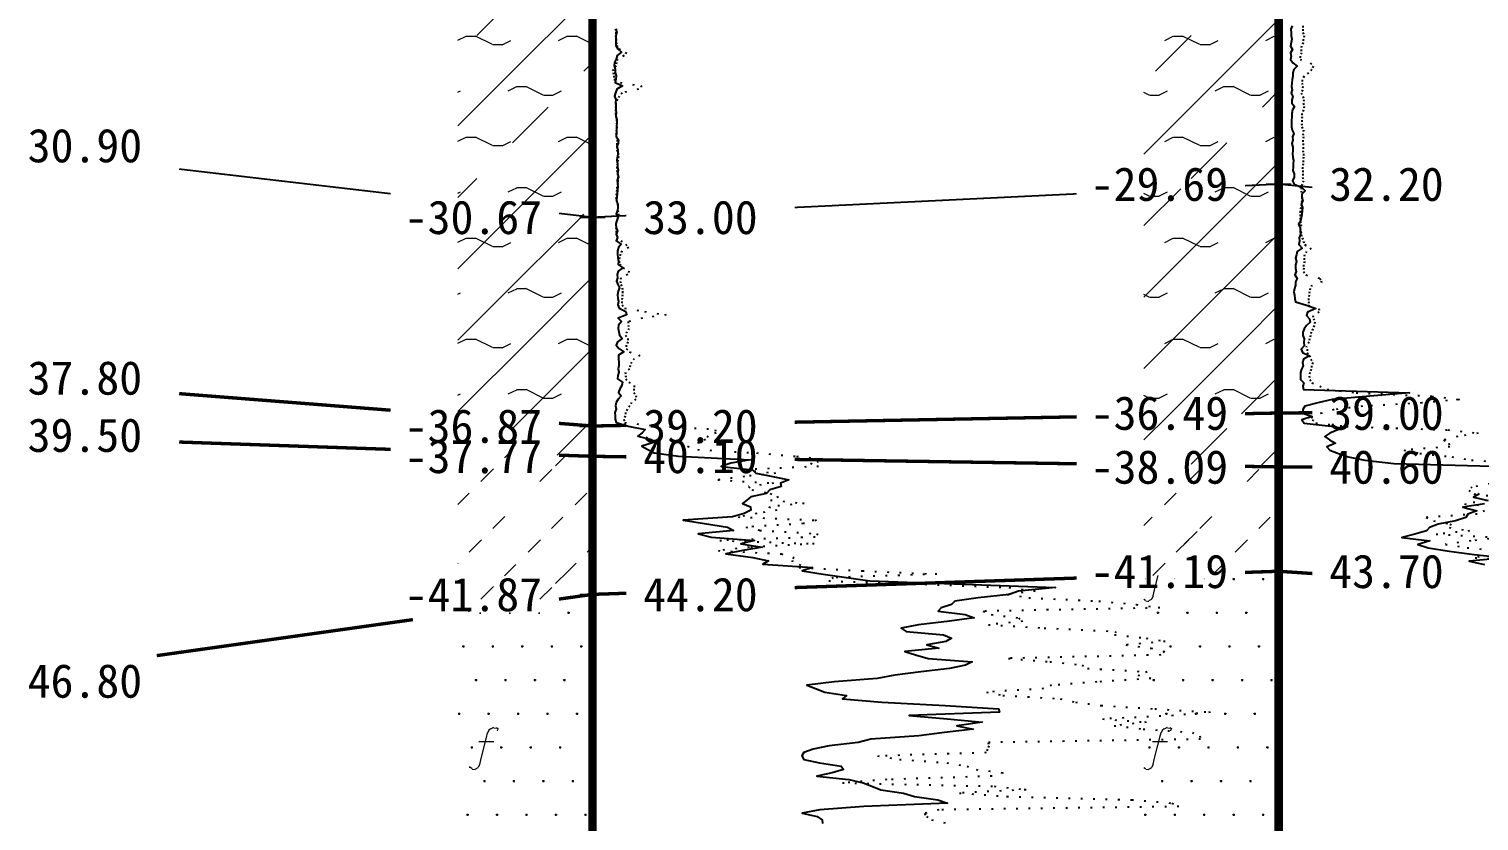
# Model space of a CAD drawing. Extents: x -37 to 3540, y -1485 to 297.
# Drawn here: x 3057.1 to 3143.2, y -181.4 to -134.3 of the extents above; entities that cross this region are included whole.
import ezdxf
from ezdxf.enums import TextEntityAlignment as Align

# ---------------------------------------------------------------- set-up
doc = ezdxf.new("R2010")
doc.units = 0
doc.linetypes.add('DOT', pattern=[6.35, 0, -6.35])
for name, color, linetype in [('CURVE', 200, 'CONTINUOUS'), ('HOLE', 41, 'CONTINUOUS'), ('STRATUM', 241, 'CONTINUOUS')]:
    doc.layers.add(name, color=color, linetype=linetype)
doc.layers.add('HATCH', color=7, linetype='CONTINUOUS', lineweight=13)
doc.styles.add('ST', font='')
doc.styles.get('ST').set_extended_font_data('SimSun')
pattern_1 = [(45, (2934.122, -297), (-4.24264, 4.24264), [10, 0]), (45, (2935.183, -300.182), (-2.12132, 6.36396), [3, -3]), (26.565, (2935.1963, -297.2536), (5.999823, 5.999812), [0.567, -12.849]), (0, (2934.6293, -297.2536), (0, 6), [0.567, -5.433]), (26.565, (2932.541, -297), (5.999823, 5.999812), [0.567, -12.849]), (0, (2933.048, -296.7464), (0, 6), [0.567, -5.433]), (153.435, (2934.6293, -297.2536), (-5.999818, -5e-06), [1.134, -12.2826]), (26.565, (2938.1963, -294.2536), (5.999823, 5.999812), [0.567, -12.849]), (0, (2937.6293, -294.2536), (0, 6), [0.567, -5.433]), (26.565, (2935.541, -294), (5.999823, 5.999812), [0.567, -12.849]), (0, (2936.048, -293.7464), (0, 6), [0.567, -5.433]), (153.435, (2937.6293, -294.2536), (-5.999818, -5e-06), [1.134, -12.2826])]
pattern_2 = [(45, (2934.1222, -297), (-2.12132, 2.12132), [10, 0]), (26.565, (2935.1963, -297.2536), (5.999823, 5.999812), [0.567, -12.849]), (0, (2934.6293, -297.2536), (0, 6), [0.567, -5.433]), (26.565, (2932.541, -297), (5.999823, 5.999812), [0.567, -12.849]), (0, (2933.048, -296.7464), (0, 6), [0.567, -5.433]), (153.435, (2934.6293, -297.2536), (-5.999818, -5e-06), [1.134, -12.2826]), (26.565, (2938.1963, -294.2536), (5.999823, 5.999812), [0.567, -12.849]), (0, (2937.6293, -294.2536), (0, 6), [0.567, -5.433]), (26.565, (2935.541, -294), (5.999823, 5.999812), [0.567, -12.849]), (0, (2936.048, -293.7464), (0, 6), [0.567, -5.433]), (153.435, (2937.6293, -294.2536), (-5.999818, -5e-06), [1.134, -12.2826])]
pattern_3 = [(45, (2934.122, -297), (-4.24264, 4.24264), [10, 0]), (45, (2935.183, -300.182), (-2.12132, 6.36396), [3, -3])]
pattern_4 = [(45, (2934.122, -297), (-6e-07, 6.99998), [0.9473, -8.9522]), (45, (2935.522, -295.6), (-6e-07, 6.99998), [0.9869, -8.9126]), (45, (2936.922, -294.2), (-6e-07, 6.99998), [1.06018, -8.83931]), (45, (2938.322, -292.8), (-6e-07, 6.99998), [0.94918, -8.95032]), (45, (2939.722, -291.4), (-6e-07, 6.99998), [1.0365, -8.863]), (45, (2937.622, -297), (-6e-07, 6.99998), [1.01335, -8.88615]), (45, (2939.022, -295.6), (-6e-07, 6.99998), [1.07896, -12.12037]), (45, (2940.422, -294.2), (-6e-07, 6.99998), [0.99882, -8.90067]), (45, (2934.822, -292.8), (-4e-07, 6.99998), [1.05533, -8.84416]), (45, (2936.222, -291.4), (-4e-07, 6.99998), [1.0365, -8.863])]
pattern_5 = [(82.875, (2933.2876, -298.206), (0.000369, 10.0001764), [0.0893, -80.5337]), (143.13, (2933.3886, -298.2818), (-29.999964, 20.000054), [0.12627, -49.87373]), (172.875, (2933.5658, -298.304), (-70.0002457, 9.9996603), [0.17857, -80.44443]), (206.565, (2933.7443, -298.2147), (-9.999705, -9.99969), [0.19954, -22.16046]), (243.435, (2933.8335, -298.0363), (9e-06, -9.9997), [0.19954, -22.16146]), (255.964, (2933.9228, -297.679), (-0.0002, -9.999501), [0.36813, -40.86287]), (255.964, (2934.2328, -296.439), (-0.0002, -9.999501), [1.27838, -39.95262]), (255.964, (2934.3013, -296.165), (-0.0002, -9.999501), [0.28235, -40.94865]), (216.87, (2934.4916, -295.9108), (-9.999982, -10.000018), [0.12627, -49.87373]), (243.435, (2934.3906, -295.9865), (9e-06, -9.9997), [0.19954, -22.16146]), (206.565, (2934.67, -295.8215), (-9.999705, -9.99969), [0.19954, -22.16046]), (172.875, (2934.8472, -295.8437), (-70.0002457, 9.9996603), [0.17857, -80.44443]), (143.13, (2934.9482, -295.9194), (-29.999964, 20.000054), [0.12627, -49.87373]), (82.875, (2934.9372, -296.008), (0.000369, 10.0001764), [0.0893, -80.5337]), (0, (2933.792, -296.66), (0, 10), [0.89286, -9.10714]), (0, (2934.1472, -297), (1, 2), [0, -1.75]), (0, (2934.1222, -296.975), (1, 2), [0, -1.75]), (0, (2934.1222, -297), (1, 2), [0, -1.75]), (0, (2934.0972, -297), (1, 2), [0, -1.75]), (0, (2934.1222, -297.025), (1, 2), [0, -1.75])]

msp = doc.modelspace()

# ---------------------------------------------------------------- hatches: boundary and pattern name
at = {"layer": 'HATCH'}
h = msp.add_hatch(dxfattribs=at)
h.set_pattern_fill('YNFNT', color=251, style=0)
h.set_pattern_definition(pattern_1)
h.paths.add_polyline_path([(3090.559, -119.904), (3082.559, -119.234), (3082.559, -144.571), (3090.559, -145.504)])
h.paths.add_polyline_path([(3078.489, -146.993), (3088.048, -146.993), (3088.048, -144.06), (3078.489, -144.06)], flags=9)
h.paths.add_polyline_path([(3078.489, -121.393), (3088.048, -121.393), (3088.048, -118.46), (3078.489, -118.46)], flags=9)
h = msp.add_hatch(dxfattribs=at)
h.set_pattern_fill('YNFNT', color=251, style=0)
h.set_pattern_definition(pattern_1)
h.paths.add_polyline_path([(3131.304, -120.332), (3123.304, -120.248), (3123.304, -143.919), (3131.304, -143.532)])
h.paths.add_polyline_path([(3119.235, -145.021), (3128.793, -145.021), (3128.793, -142.088), (3119.235, -142.088)], flags=9)
h.paths.add_polyline_path([(3119.235, -121.821), (3128.793, -121.821), (3128.793, -118.888), (3119.235, -118.888)], flags=9)
h = msp.add_hatch(dxfattribs=at)
h.set_pattern_fill('YNNT', color=251, style=0)
h.set_pattern_definition(pattern_2)
h.paths.add_polyline_path([(3131.304, -143.532), (3123.304, -143.919), (3123.304, -157.284), (3131.304, -157.132)])
h.paths.add_polyline_path([(3119.235, -158.621), (3128.793, -158.621), (3128.793, -155.688), (3119.235, -155.688)], flags=9)
h.paths.add_polyline_path([(3119.235, -145.021), (3128.793, -145.021), (3128.793, -142.088), (3119.235, -142.088)], flags=9)
h = msp.add_hatch(dxfattribs=at)
h.set_pattern_fill('YNNT', color=251, style=0)
h.set_pattern_definition(pattern_2)
h.paths.add_polyline_path([(3090.559, -145.504), (3082.559, -144.571), (3082.559, -157.278), (3090.559, -157.904)])
h.paths.add_polyline_path([(3078.489, -159.393), (3088.048, -159.393), (3088.048, -156.46), (3078.489, -156.46)], flags=9)
h.paths.add_polyline_path([(3078.489, -146.993), (3088.048, -146.993), (3088.048, -144.06), (3078.489, -144.06)], flags=9)
h = msp.add_hatch(dxfattribs=at)
h.set_pattern_fill('FZNT', color=32, style=0)
h.set_pattern_definition(pattern_3)
h.paths.add_polyline_path([(3131.304, -157.132), (3123.304, -157.284), (3123.304, -160.209), (3131.304, -160.332)])
h.paths.add_polyline_path([(3119.235, -161.821), (3128.793, -161.821), (3128.793, -158.888), (3119.235, -158.888)], flags=9)
h.paths.add_polyline_path([(3119.235, -158.621), (3128.793, -158.621), (3128.793, -155.688), (3119.235, -155.688)], flags=9)
h = msp.add_hatch(dxfattribs=at)
h.set_pattern_fill('FZNT', color=32, style=0)
h.set_pattern_definition(pattern_3)
h.paths.add_polyline_path([(3090.559, -157.904), (3082.559, -157.278), (3082.559, -159.428), (3090.559, -159.704)])
h.paths.add_polyline_path([(3078.489, -161.193), (3088.048, -161.193), (3088.048, -158.26), (3078.489, -158.26)], flags=9)
h.paths.add_polyline_path([(3078.489, -159.393), (3088.048, -159.393), (3088.048, -156.46), (3078.489, -156.46)], flags=9)
h = msp.add_hatch(dxfattribs=at)
h.set_pattern_fill('NZFT', color=52, style=0)
h.set_pattern_definition(pattern_4)
h.paths.add_polyline_path([(3090.559, -159.704), (3082.559, -159.428), (3082.559, -169.028), (3090.559, -167.904)])
h.paths.add_polyline_path([(3078.489, -169.393), (3088.048, -169.393), (3088.048, -166.46), (3078.489, -166.46)], flags=9)
h.paths.add_polyline_path([(3078.489, -161.193), (3088.048, -161.193), (3088.048, -158.26), (3078.489, -158.26)], flags=9)
h = msp.add_hatch(dxfattribs=at)
h.set_pattern_fill('NZFT', color=52, style=0)
h.set_pattern_definition(pattern_4)
h.paths.add_polyline_path([(3131.304, -160.332), (3123.304, -160.209), (3123.304, -166.801), (3131.304, -166.532)])
h.paths.add_polyline_path([(3119.235, -168.021), (3128.793, -168.021), (3128.793, -165.088), (3119.235, -165.088)], flags=9)
h.paths.add_polyline_path([(3119.235, -161.821), (3128.793, -161.821), (3128.793, -158.888), (3119.235, -158.888)], flags=9)
h = msp.add_hatch(dxfattribs=at)
h.set_pattern_fill('FS', color=142, style=0)
h.set_pattern_definition(pattern_5)
h.paths.add_polyline_path([(3131.304, -166.532), (3123.304, -166.801), (3123.304, -190.508), (3131.304, -189.532)])
h.paths.add_polyline_path([(3119.235, -191.021), (3128.793, -191.021), (3128.793, -188.088), (3119.235, -188.088)], flags=9)
h.paths.add_polyline_path([(3119.235, -168.021), (3128.793, -168.021), (3128.793, -165.088), (3119.235, -165.088)], flags=9)
h = msp.add_hatch(dxfattribs=at)
h.set_pattern_fill('FS', color=142, style=0)
h.set_pattern_definition(pattern_5)
h.paths.add_polyline_path([(3090.559, -167.904), (3082.559, -169.028), (3082.559, -194.315), (3090.559, -194.504)])
h.paths.add_polyline_path([(3078.492, -195.99), (3088.045, -195.99), (3088.045, -193.074), (3078.492, -193.074)], flags=9)
h.paths.add_polyline_path([(3078.489, -169.393), (3088.048, -169.393), (3088.048, -166.46), (3078.489, -166.46)], flags=9)

# ---------------------------------------------------------------- linework, layer by layer
at = {"layer": 'CURVE', "color": 100, "linetype": 'DOT', "ltscale": 0.1}
for points in [[(3091.959, -134.304), (3091.939, -134.504), (3091.919, -134.704), (3091.949, -134.904), (3091.949, -135.104), (3091.989, -135.304), (3092.119, -135.504), (3092.559, -135.704), (3092.429, -135.904), (3092.029, -136.104), (3091.969, -136.304), (3091.949, -136.504), (3091.769, -136.704), (3091.779, -136.904), (3091.819, -137.104), (3091.809, -137.304), (3092.199, -137.504), (3093.479, -137.704), (3093.289, -137.904), (3092.309, -138.104), (3092.129, -138.304), (3092.059, -138.504), (3091.929, -138.704), (3091.929, -138.904), (3091.909, -139.104), (3091.909, -139.304), (3091.929, -139.504), (3091.969, -139.704), (3091.979, -139.904), (3091.999, -140.104), (3091.979, -140.304), (3091.939, -140.504), (3091.969, -140.704), (3092.019, -140.904), (3091.999, -141.104), (3091.999, -141.304), (3091.999, -141.504), (3092.079, -141.704), (3092.089, -141.904), (3092.059, -142.104), (3092.029, -142.304), (3091.999, -142.504), (3091.999, -142.704), (3092.039, -142.904), (3092.049, -143.104), (3092.049, -143.304), (3092.059, -143.504), (3091.999, -143.704), (3091.999, -143.904), (3091.969, -144.104), (3091.939, -144.304), (3091.959, -144.504), (3092.059, -144.704), (3092.059, -144.904), (3092.039, -145.104), (3092.099, -145.304), (3092.079, -145.504), (3091.989, -145.704), (3091.939, -145.904), (3091.939, -146.104), (3091.959, -146.304), (3091.969, -146.504), (3091.989, -146.704), (3092.229, -146.904), (3092.519, -147.104), (3092.709, -147.304), (3092.299, -147.504), (3092.209, -147.704), (3092.159, -147.904), (3092.129, -148.104), (3092.159, -148.304), (3092.369, -148.504), (3092.719, -148.704), (3092.649, -148.904), (3092.239, -149.104), (3092.189, -149.304), (3092.239, -149.504), (3092.309, -149.704), (3092.339, -149.904), (3092.329, -150.104), (3092.309, -150.304), (3092.289, -150.504), (3092.319, -150.704), (3092.459, -150.904), (3093.649, -151.104), (3094.919, -151.304), (3093.529, -151.504), (3092.669, -151.704), (3092.679, -151.904), (3092.719, -152.104), (3092.599, -152.304), (3092.509, -152.504), (3092.649, -152.704), (3092.649, -152.904), (3092.559, -153.104), (3092.559, -153.304), (3092.749, -153.504), (3093.369, -153.704), (3093.029, -153.904), (3092.859, -154.104), (3092.789, -154.304), (3092.759, -154.504), (3092.489, -154.704), (3092.519, -154.904), (3092.529, -155.104), (3092.709, -155.304), (3093.029, -155.504), (3093.009, -155.704), (3093.009, -155.904), (3093.139, -156.104), (3093.119, -156.304), (3092.869, -156.504), (3092.769, -156.704), (3092.609, -156.904), (3092.519, -157.104), (3092.489, -157.304), (3092.409, -157.504), (3092.449, -157.704), (3094.399, -157.904), (3097.839, -158.104), (3097.889, -158.304), (3097.429, -158.504), (3097.269, -158.704), (3096.889, -158.904), (3096.189, -159.104), (3096.779, -159.304), (3100.299, -159.504), (3102.669, -159.704), (3104.689, -159.904), (3103.509, -160.104), (3103.979, -160.304), (3099.429, -160.504), (3101.429, -160.704), (3099.579, -160.904), (3097.989, -161.104), (3101.299, -161.304), (3099.819, -161.504), (3100.019, -161.704), (3101.109, -161.904), (3101.589, -162.104), (3101.129, -162.304), (3103.119, -162.504), (3101.029, -162.704), (3101.509, -162.904), (3100.309, -163.104), (3099.199, -163.304), (3103.849, -163.504), (3103.059, -163.704), (3099.659, -163.904), (3100.489, -164.104), (3103.939, -164.304), (3103.769, -164.504), (3098.119, -164.704), (3103.719, -164.904), (3099.849, -165.104), (3098.019, -165.304), (3101.769, -165.504), (3102.509, -165.704), (3102.379, -165.904), (3102.879, -166.104), (3102.829, -166.304), (3106.589, -166.504), (3110.999, -166.704), (3104.849, -166.904), (3104.589, -167.104), (3110.299, -167.304), (3115.279, -167.504), (3116.839, -167.704), (3115.179, -167.904), (3116.469, -168.104), (3120.629, -168.304), (3122.849, -168.504), (3124.239, -168.704), (3113.759, -168.904), (3114.239, -169.104), (3115.849, -169.304), (3116.089, -169.504), (3114.069, -169.704), (3117.379, -169.904), (3121.639, -170.104), (3121.549, -170.304), (3123.439, -170.504), (3124.569, -170.704), (3122.219, -170.904), (3123.709, -171.104), (3124.519, -171.304), (3124.299, -171.504), (3115.259, -171.704), (3117.709, -171.904), (3119.629, -172.104), (3119.959, -172.304), (3123.489, -172.504), (3122.939, -172.704), (3123.709, -172.904), (3120.509, -173.104), (3117.819, -173.304), (3117.339, -173.504), (3113.949, -173.704), (3114.929, -173.904), (3118.319, -174.104), (3119.239, -174.304), (3120.759, -174.504), (3123.949, -174.704), (3127.239, -174.904), (3125.049, -175.104), (3120.849, -175.304), (3123.439, -175.504), (3121.539, -175.704), (3123.249, -175.904), (3126.179, -176.104), (3126.629, -176.304), (3126.659, -176.504), (3114.059, -176.704), (3114.089, -176.904), (3114.019, -177.104), (3113.929, -177.304), (3107.479, -177.504), (3108.789, -177.704), (3111.589, -177.904), (3112.799, -178.104), (3113.339, -178.304), (3114.949, -178.504), (3114.279, -178.704), (3108.029, -178.904), (3105.399, -179.104), (3114.409, -179.304), (3116.299, -179.504), (3112.339, -179.704), (3115.149, -179.904), (3122.589, -180.104), (3124.969, -180.304), (3125.369, -180.504), (3111.119, -180.704), (3110.279, -180.904), (3110.389, -181.104), (3110.679, -181.304), (3111.649, -181.504)], [(3132.734, -134.132), (3132.744, -134.332), (3132.744, -134.532), (3132.814, -134.732), (3132.764, -134.932), (3132.764, -135.132), (3132.654, -135.332), (3132.644, -135.532), (3132.654, -135.732), (3132.584, -135.932), (3132.574, -136.132), (3133.184, -136.332), (3133.354, -136.532), (3133.284, -136.732), (3133.074, -136.932), (3132.814, -137.132), (3132.704, -137.332), (3132.684, -137.532), (3132.744, -137.732), (3132.714, -137.932), (3132.634, -138.132), (3132.744, -138.332), (3132.804, -138.532), (3132.764, -138.732), (3132.824, -138.932), (3132.774, -139.132), (3132.684, -139.332), (3132.694, -139.532), (3132.684, -139.732), (3132.664, -139.932), (3132.684, -140.132), (3132.774, -140.332), (3132.744, -140.532), (3132.774, -140.732), (3132.744, -140.932), (3132.754, -141.132), (3132.764, -141.332), (3132.744, -141.532), (3132.774, -141.732), (3132.774, -141.932), (3132.754, -142.132), (3132.764, -142.332), (3132.724, -142.532), (3132.734, -142.732), (3132.744, -142.932), (3132.724, -143.132), (3132.774, -143.332), (3132.694, -143.532), (3132.634, -143.732), (3132.644, -143.932), (3132.674, -144.132), (3132.694, -144.332), (3132.684, -144.532), (3132.654, -144.732), (3132.614, -144.932), (3132.584, -145.132), (3132.574, -145.332), (3132.584, -145.532), (3132.584, -145.732), (3132.634, -145.932), (3132.574, -146.132), (3132.624, -146.332), (3132.644, -146.532), (3132.694, -146.732), (3132.774, -146.932), (3132.844, -147.132), (3133.244, -147.332), (3132.964, -147.532), (3132.834, -147.732), (3132.814, -147.932), (3132.844, -148.132), (3132.774, -148.332), (3132.794, -148.532), (3132.784, -148.732), (3132.924, -148.932), (3133.754, -149.132), (3133.884, -149.332), (3133.274, -149.532), (3133.174, -149.732), (3133.134, -149.932), (3133.114, -150.132), (3133.074, -150.332), (3133.094, -150.532), (3133.064, -150.732), (3133.694, -150.932), (3133.714, -151.132), (3133.334, -151.332), (3133.364, -151.532), (3133.454, -151.732), (3133.404, -151.932), (3133.324, -152.132), (3133.244, -152.332), (3133.204, -152.532), (3133.134, -152.732), (3133.114, -152.932), (3132.934, -153.132), (3133.004, -153.332), (3133.004, -153.532), (3133.134, -153.732), (3133.224, -153.932), (3133.334, -154.132), (3133.264, -154.332), (3133.234, -154.532), (3133.164, -154.732), (3133.114, -154.932), (3133.154, -155.132), (3133.274, -155.332), (3133.744, -155.532), (3134.184, -155.732), (3135.904, -155.932), (3140.384, -156.132), (3142.044, -156.332), (3139.804, -156.532), (3136.284, -156.732), (3134.604, -156.932), (3133.874, -157.132), (3133.264, -157.332), (3133.294, -157.532), (3133.504, -157.732), (3135.334, -157.932), (3141.344, -158.132), (3143.154, -158.332), (3141.944, -158.532), (3141.104, -158.732), (3141.404, -158.932), (3141.464, -159.132), (3138.744, -159.332), (3139.694, -159.532), (3141.584, -159.732), (3142.754, -159.932), (3145.744, -160.132)], [(3143.844, -161.332), (3142.784, -161.532), (3142.594, -161.732), (3142.894, -161.932), (3144.454, -162.132)], [(3143.684, -162.332), (3142.344, -162.532), (3144.894, -162.732)], [(3143.534, -162.932), (3143.094, -163.132), (3140.074, -163.332), (3140.504, -163.532), (3141.544, -163.732), (3141.434, -163.932), (3142.634, -164.132), (3140.654, -164.332), (3144.524, -164.532), (3142.714, -164.732), (3141.204, -164.932), (3142.504, -165.132), (3144.594, -165.332)], [(3143.934, -165.532), (3142.974, -165.732), (3146.524, -165.932)]]:
    msp.add_lwpolyline(points, dxfattribs=at)
at = {"layer": 'CURVE', "color": 30, "linetype": 'Continuous'}
for points in [[(3091.899, -134.304), (3091.989, -134.504), (3091.929, -134.704), (3091.929, -134.904), (3091.929, -135.104), (3091.939, -135.304), (3092.049, -135.504), (3092.279, -135.704), (3092.019, -135.904), (3091.949, -136.104), (3091.859, -136.304), (3091.829, -136.504), (3091.889, -136.704), (3091.889, -136.904), (3091.959, -137.104), (3091.929, -137.304), (3091.899, -137.504), (3092.329, -137.704), (3091.989, -137.904), (3091.909, -138.104), (3091.859, -138.304), (3091.929, -138.504), (3091.909, -138.704), (3091.929, -138.904), (3091.939, -139.104), (3091.959, -139.304), (3091.939, -139.504), (3091.989, -139.704), (3091.989, -139.904), (3091.969, -140.104), (3091.979, -140.304), (3091.979, -140.504), (3091.959, -140.704), (3092.089, -140.904), (3092.079, -141.104), (3091.999, -141.304), (3092.059, -141.504), (3092.049, -141.704), (3092.029, -141.904), (3091.999, -142.104), (3092.029, -142.304), (3092.039, -142.504), (3092.069, -142.704), (3092.029, -142.904), (3092.089, -143.104), (3092.019, -143.304), (3092.029, -143.504), (3092.059, -143.704), (3092.039, -143.904), (3092.019, -144.104), (3091.989, -144.304), (3091.979, -144.504), (3092.029, -144.704), (3092.049, -144.904), (3092.029, -145.104), (3091.959, -145.304), (3092.059, -145.504), (3091.999, -145.704), (3091.939, -145.904), (3091.949, -146.104), (3092.029, -146.304), (3091.959, -146.504), (3092.039, -146.704), (3091.949, -146.904), (3092.259, -147.104), (3092.089, -147.304), (3092.029, -147.504), (3092.029, -147.704), (3092.049, -147.904), (3092.099, -148.104), (3092.069, -148.304), (3092.359, -148.504), (3092.069, -148.704), (3092.019, -148.904), (3092.029, -149.104), (3091.979, -149.304), (3092.049, -149.504), (3092.149, -149.704), (3092.069, -149.904), (3092.029, -150.104), (3092.049, -150.304), (3092.089, -150.504), (3092.049, -150.704), (3092.129, -150.904), (3092.539, -151.104), (3092.579, -151.304), (3092.079, -151.504), (3092.279, -151.704), (3092.089, -151.904), (3092.069, -152.104), (3092.119, -152.304), (3092.149, -152.504), (3092.309, -152.704), (3092.039, -152.904), (3091.959, -153.104), (3092.109, -153.304), (3092.419, -153.504), (3092.089, -153.704), (3092.089, -153.904), (3092.119, -154.104), (3092.119, -154.304), (3092.079, -154.504), (3092.109, -154.704), (3092.059, -154.904), (3092.029, -155.104), (3092.339, -155.304), (3092.289, -155.504), (3092.179, -155.704), (3092.099, -155.904), (3092.249, -156.104), (3092.079, -156.304), (3091.949, -156.504), (3091.909, -156.704), (3091.959, -156.904), (3091.869, -157.104), (3091.889, -157.304), (3091.889, -157.504), (3091.959, -157.704), (3092.679, -157.904), (3093.679, -158.104), (3093.499, -158.304), (3093.239, -158.504), (3094.049, -158.704), (3094.109, -158.904), (3093.479, -159.104), (3093.839, -159.304), (3094.209, -159.504), (3095.659, -159.704), (3099.919, -159.904), (3098.759, -160.104), (3098.199, -160.304), (3100.049, -160.504), (3100.249, -160.704), (3101.259, -160.904), (3102.209, -161.104), (3101.709, -161.304), (3101.749, -161.504), (3101.089, -161.704), (3100.889, -161.904), (3099.949, -162.104), (3099.719, -162.304), (3099.469, -162.504), (3099.929, -162.704), (3099.959, -162.904), (3099.569, -163.104), (3098.869, -163.304), (3095.929, -163.504), (3097.209, -163.704), (3098.579, -163.904), (3098.919, -164.104), (3096.819, -164.304), (3097.609, -164.504), (3100.179, -164.704), (3099.359, -164.904), (3100.619, -165.104), (3099.479, -165.304), (3098.469, -165.504), (3100.069, -165.704), (3100.999, -165.904), (3100.669, -166.104), (3103.619, -166.304), (3103.009, -166.504), (3104.259, -166.704), (3105.639, -166.904), (3107.019, -167.104), (3112.559, -167.304), (3118.059, -167.504), (3115.859, -167.704), (3115.299, -167.904), (3113.449, -168.104), (3112.079, -168.304), (3111.879, -168.504), (3111.269, -168.704), (3111.089, -168.904), (3112.679, -169.104), (3113.229, -169.304), (3111.759, -169.504), (3109.919, -169.704), (3108.879, -169.904), (3109.189, -170.104), (3111.399, -170.304), (3111.879, -170.504), (3111.529, -170.704), (3110.399, -170.904), (3111.119, -171.104), (3109.099, -171.304), (3109.729, -171.504), (3110.479, -171.704), (3113.109, -171.904), (3112.699, -172.104), (3111.759, -172.304), (3110.059, -172.504), (3108.499, -172.704), (3107.449, -172.904), (3104.909, -173.104), (3103.279, -173.304), (3103.799, -173.504), (3104.359, -173.704), (3105.629, -173.904), (3105.409, -174.104), (3107.739, -174.304), (3111.499, -174.504), (3114.659, -174.704), (3114.729, -174.904), (3109.359, -175.104), (3111.609, -175.304), (3113.699, -175.504), (3112.199, -175.704), (3113.159, -175.904), (3111.449, -176.104), (3109.939, -176.304), (3107.089, -176.504), (3106.339, -176.704), (3104.609, -176.904), (3103.649, -177.104), (3103.099, -177.304), (3102.979, -177.504), (3103.099, -177.704), (3104.029, -177.904), (3105.319, -178.104), (3105.469, -178.304), (3104.779, -178.504), (3103.879, -178.704), (3105.769, -178.904), (3106.619, -179.104), (3107.149, -179.304), (3107.669, -179.504), (3109.019, -179.704), (3109.669, -179.904), (3111.059, -180.104), (3111.639, -180.304), (3106.669, -180.504), (3104.049, -180.704), (3102.999, -180.904), (3103.899, -181.104), (3104.199, -181.304), (3104.209, -181.504)], [(3132.114, -134.132), (3132.034, -134.332), (3132.054, -134.532), (3132.054, -134.732), (3132.094, -134.932), (3132.054, -135.132), (3132.004, -135.332), (3132.124, -135.532), (3132.004, -135.732), (3132.054, -135.932), (3132.014, -136.132), (3132.144, -136.332), (3132.404, -136.532), (3132.204, -136.732), (3132.154, -136.932), (3132.144, -137.132), (3132.114, -137.332), (3132.084, -137.532), (3132.074, -137.732), (3132.104, -137.932), (3132.054, -138.132), (3132.154, -138.332), (3132.084, -138.532), (3132.084, -138.732), (3132.254, -138.932), (3132.134, -139.132), (3132.084, -139.332), (3132.094, -139.532), (3132.074, -139.732), (3132.064, -139.932), (3132.074, -140.132), (3132.104, -140.332), (3132.204, -140.532), (3132.124, -140.732), (3132.144, -140.932), (3132.094, -141.132), (3132.144, -141.332), (3132.144, -141.532), (3132.124, -141.732), (3132.144, -141.932), (3132.184, -142.132), (3132.164, -142.332), (3132.174, -142.532), (3132.144, -142.732), (3132.234, -142.932), (3132.234, -143.132), (3132.124, -143.332), (3132.224, -143.532), (3132.684, -143.732), (3132.884, -143.932), (3132.684, -144.132), (3132.684, -144.332), (3132.744, -144.532), (3132.644, -144.732), (3132.724, -144.932), (3132.694, -145.132), (3132.674, -145.332), (3132.634, -145.532), (3132.604, -145.732), (3132.484, -145.932), (3132.584, -146.132), (3132.574, -146.332), (3132.594, -146.532), (3132.524, -146.732), (3132.544, -146.932), (3132.504, -147.132), (3132.694, -147.332), (3132.404, -147.532), (3132.354, -147.732), (3132.314, -147.932), (3132.354, -148.132), (3132.314, -148.332), (3132.314, -148.532), (3132.334, -148.732), (3132.274, -148.932), (3132.404, -149.132), (3132.314, -149.332), (3132.304, -149.532), (3132.254, -149.732), (3132.204, -149.932), (3132.254, -150.132), (3132.274, -150.332), (3132.314, -150.532), (3132.964, -150.732), (3133.514, -150.932), (3133.024, -151.132), (3132.964, -151.332), (3133.134, -151.532), (3133.184, -151.732), (3132.964, -151.932), (3132.814, -152.132), (3132.744, -152.332), (3132.744, -152.532), (3132.814, -152.732), (3132.794, -152.932), (3132.824, -153.132), (3132.644, -153.332), (3132.724, -153.532), (3133.134, -153.732), (3132.784, -153.932), (3132.724, -154.132), (3132.764, -154.332), (3132.654, -154.532), (3132.594, -154.732), (3132.604, -154.932), (3132.594, -155.132), (3132.794, -155.332), (3132.734, -155.532), (3132.784, -155.732), (3139.084, -155.932), (3136.724, -156.132), (3134.474, -156.332), (3133.634, -156.532), (3132.864, -156.732), (3132.744, -156.932), (3132.724, -157.132), (3133.294, -157.332), (3132.674, -157.532), (3132.814, -157.732), (3134.604, -157.932), (3134.814, -158.132), (3134.334, -158.332), (3134.044, -158.532), (3134.314, -158.732), (3134.684, -158.932), (3134.164, -159.132), (3134.344, -159.332), (3134.864, -159.532), (3135.434, -159.732), (3136.424, -159.932), (3138.154, -160.132), (3145.424, -160.332)], [(3143.524, -162.532), (3142.234, -162.732), (3143.074, -162.932), (3142.534, -163.132), (3142.424, -163.332), (3141.814, -163.532), (3140.784, -163.732), (3140.264, -163.932), (3140.084, -164.132), (3139.384, -164.332), (3138.614, -164.532), (3140.274, -164.732), (3139.564, -164.932), (3140.184, -165.132), (3141.434, -165.332), (3142.924, -165.532), (3144.734, -165.732), (3142.614, -165.932), (3143.524, -166.132)], [(3143.204, -161.932), (3142.874, -162.132), (3143.754, -162.332)]]:
    msp.add_lwpolyline(points, dxfattribs=at)
at = {"layer": 'HOLE', "linetype": 'Continuous', "const_width": 0.5}
for points in [[(3131.304, -79.132), (3131.304, -227.833)], [(3090.559, -79.504), (3090.559, -228.205)]]:
    msp.add_lwpolyline(points, dxfattribs=at)
at = {"layer": 'HOLE', "linetype": 'Continuous'}
for points in [[(3130.554, -143.532), (3132.054, -143.532)], [(3089.809, -145.504), (3091.309, -145.504)], [(3130.554, -157.132), (3132.054, -157.132)], [(3089.809, -157.904), (3091.309, -157.904)], [(3089.809, -159.704), (3091.309, -159.704)], [(3130.554, -160.332), (3132.054, -160.332)], [(3130.554, -166.532), (3132.054, -166.532)], [(3089.809, -167.904), (3091.309, -167.904)]]:
    msp.add_lwpolyline(points, dxfattribs=at)
at = {"layer": 'STRATUM', "linetype": 'Continuous'}
for points, const_width in [([(3066.003, -142.641), (3072.281, -143.373), (3078.559, -144.105)], 0.1), ([(3129.304, -143.629), (3131.304, -143.532), (3133.304, -143.728)], 0.1), ([(3102.559, -144.923), (3110.932, -144.518), (3119.304, -144.113)], 0.1), ([(3088.559, -145.271), (3090.559, -145.504), (3092.559, -145.407)], 0.1), ([(3066.003, -155.981), (3072.281, -156.473), (3078.559, -156.965)], 0.2), ([(3102.559, -157.677), (3110.932, -157.518), (3119.304, -157.359)], 0.2), ([(3129.304, -157.17), (3131.304, -157.132), (3133.304, -157.115)], 0.2), ([(3088.559, -157.747), (3090.559, -157.904), (3092.559, -157.866)], 0.2), ([(3066.003, -158.856), (3072.281, -159.073), (3078.559, -159.29)], 0.2), ([(3088.559, -159.635), (3090.559, -159.704), (3092.559, -159.735)], 0.2), ([(3102.559, -159.889), (3110.932, -160.018), (3119.304, -160.147)], 0.2), ([(3129.304, -160.301), (3131.304, -160.332), (3133.304, -160.341)], 0.2), ([(3102.559, -167.5), (3110.932, -167.218), (3119.304, -166.936)], 0.2), ([(3129.304, -166.599), (3131.304, -166.532), (3133.304, -166.666)], 0.2), ([(3088.559, -168.185), (3090.559, -167.904), (3092.559, -167.837)], 0.2), ([(3064.675, -171.542), (3072.281, -170.473), (3079.887, -169.404)], 0.2)]:
    msp.add_lwpolyline(points, dxfattribs=dict(at, const_width=const_width))

# ---------------------------------------------------------------- texts
at = {"layer": 'HOLE', "style": 'ST'}
for s, p in [('30.90', (3057.003, -141.242)), ('32.20', (3134.304, -143.532)), ('33.00', (3093.559, -145.504)), ('37.80', (3057.003, -155.042)), ('39.00', (3134.304, -157.132)), ('39.50', (3057.003, -158.442)), ('39.20', (3093.559, -157.904)), ('40.10', (3093.559, -159.704)), ('40.60', (3134.304, -160.332)), ('43.70', (3134.304, -166.532)), ('44.20', (3093.559, -167.904)), ('46.80', (3057.003, -173.042))]:
    msp.add_text(s, height=2, dxfattribs=at).set_placement(p, align=Align.MIDDLE_LEFT)
for s, p in [('-29.69', (3128.304, -143.532)), ('-30.67', (3087.559, -145.504)), ('-36.49', (3128.304, -157.132)), ('-36.87', (3087.559, -157.904)), ('-37.77', (3087.559, -159.704)), ('-38.09', (3128.304, -160.332)), ('-41.19', (3128.304, -166.532)), ('-41.87', (3087.559, -167.904))]:
    msp.add_text(s, height=2, dxfattribs=at).set_placement(p, align=Align.MIDDLE_RIGHT)

doc.saveas('drawing.dxf')
